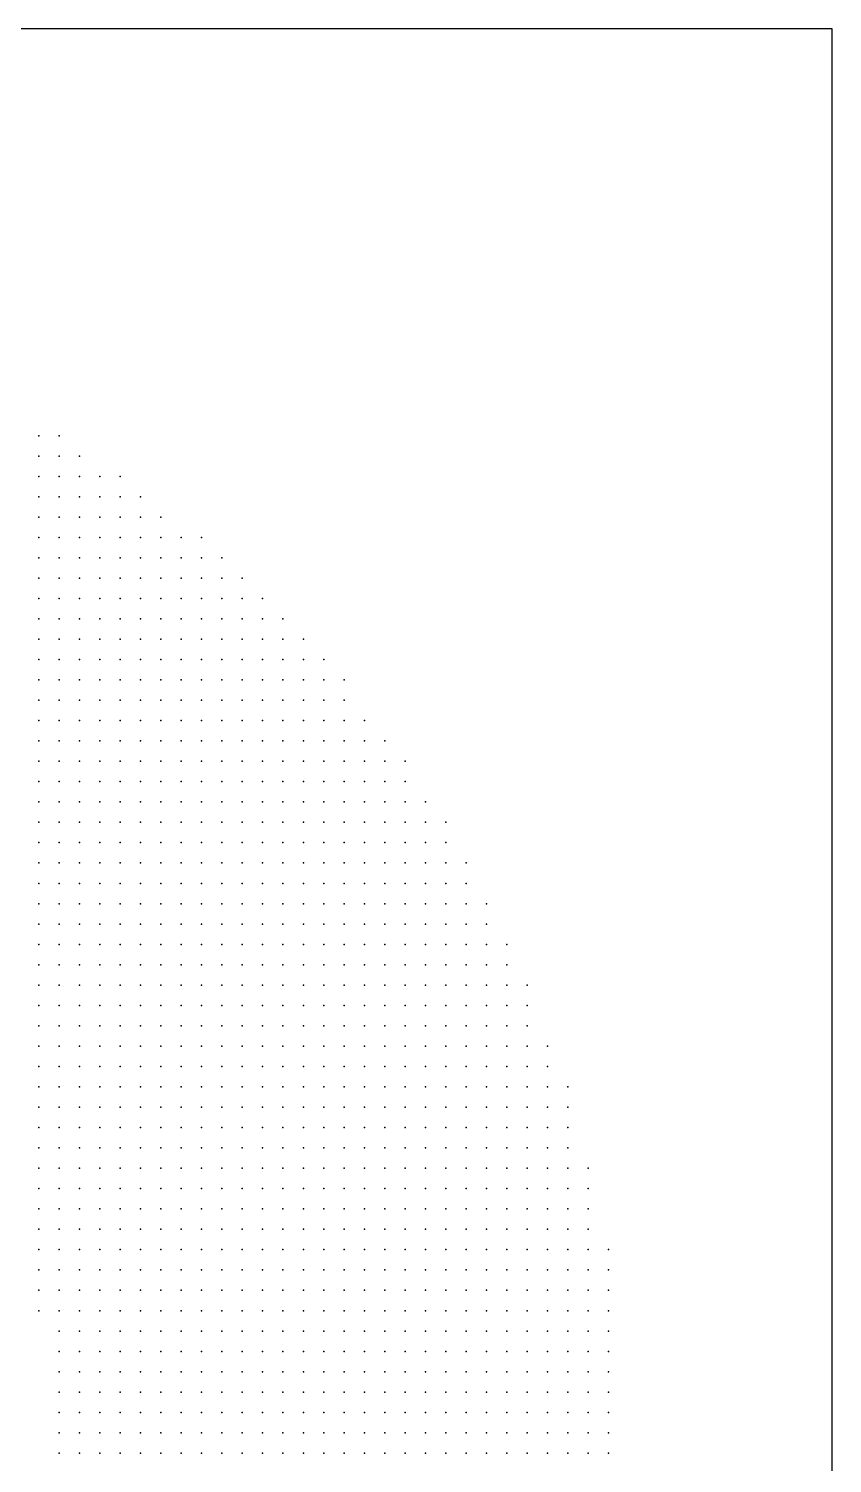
# Model space of a CAD drawing. Header units: millimetres. Extents: x 2848 to 6961, y 1568 to 7914.
# Drawn here: x 3548.8 to 3588.3, y 1649.8 to 1720.3 of the extents above; entities that cross this region are included whole.
import ezdxf

# ---------------------------------------------------------------- set-up
doc = ezdxf.new("R2010")
doc.units = ezdxf.units.MM
doc.header["$PDSIZE"] = -2

msp = doc.modelspace()

# ---------------------------------------------------------------- linework, layer by layer
msp.add_lwpolyline([(3448.282, 1580.289), (3588.282, 1580.289), (3588.282, 1720.289), (3448.282, 1720.289)], close=True)
at = {"color": 240, "true_color": 0xff2234}
msp.add_point((3549.282, 1700.289), dxfattribs=at)
at = {"color": 240, "true_color": 0xff1a2e}
msp.add_point((3550.282, 1700.289), dxfattribs=at)
at = {"color": 240, "true_color": 0xec1421}
msp.add_point((3549.282, 1699.289), dxfattribs=at)
at = {"color": 1, "true_color": 0xfe0b1d}
msp.add_point((3550.282, 1699.289), dxfattribs=at)
at = {"color": 11, "true_color": 0xff5160}
for p in [(3551.282, 1699.289), (3553.282, 1698.289)]:
    msp.add_point(p, dxfattribs=at)
at = {"color": 14, "true_color": 0x9d0303}
msp.add_point((3549.282, 1698.289), dxfattribs=at)
at = {"color": 12, "true_color": 0xb70d10}
msp.add_point((3550.282, 1698.289), dxfattribs=at)
at = {"color": 12, "true_color": 0xdf0714}
msp.add_point((3551.282, 1698.289), dxfattribs=at)
at = {"color": 240, "true_color": 0xff2032}
msp.add_point((3552.282, 1698.289), dxfattribs=at)
at = {"color": 14, "true_color": 0xa00405}
msp.add_point((3549.282, 1697.289), dxfattribs=at)
at = {"color": 14, "true_color": 0x9c0200}
msp.add_point((3550.282, 1697.289), dxfattribs=at)
at = {"color": 14, "true_color": 0x990707}
msp.add_point((3551.282, 1697.289), dxfattribs=at)
at = {"color": 14, "true_color": 0xb20509}
msp.add_point((3552.282, 1697.289), dxfattribs=at)
at = {"color": 12, "true_color": 0xda020f}
msp.add_point((3553.282, 1697.289), dxfattribs=at)
at = {"color": 11, "true_color": 0xff767e}
msp.add_point((3554.282, 1697.289), dxfattribs=at)
at = {"color": 14, "true_color": 0xa40605}
for p in [(3549.282, 1696.289), (3550.282, 1696.289), (3549.282, 1695.289), (3550.282, 1695.289), (3553.282, 1694.289)]:
    msp.add_point(p, dxfattribs=at)
at = {"color": 14, "true_color": 0xa10604}
msp.add_point((3551.282, 1696.289), dxfattribs=at)
at = {"color": 14, "true_color": 0x9e0605}
msp.add_point((3552.282, 1696.289), dxfattribs=at)
at = {"color": 14, "true_color": 0x9c0605}
msp.add_point((3553.282, 1696.289), dxfattribs=at)
at = {"color": 12, "true_color": 0xb30101}
msp.add_point((3554.282, 1696.289), dxfattribs=at)
at = {"color": 13, "true_color": 0xe64650}
msp.add_point((3555.282, 1696.289), dxfattribs=at)
at = {"color": 14, "true_color": 0xa50706}
for p in [(3551.282, 1695.289), (3550.282, 1694.289)]:
    msp.add_point(p, dxfattribs=at)
at = {"color": 14, "true_color": 0xa40404}
msp.add_point((3552.282, 1695.289), dxfattribs=at)
at = {"color": 14, "true_color": 0xa60608}
msp.add_point((3553.282, 1695.289), dxfattribs=at)
at = {"color": 14, "true_color": 0xa00a09}
msp.add_point((3554.282, 1695.289), dxfattribs=at)
at = {"color": 14, "true_color": 0x9d0200}
msp.add_point((3555.282, 1695.289), dxfattribs=at)
at = {"color": 242, "true_color": 0xc02125}
msp.add_point((3556.282, 1695.289), dxfattribs=at)
at = {"color": 14, "true_color": 0xa60402}
for p in [(3557.282, 1695.289), (3557.282, 1694.289), (3558.282, 1694.289), (3557.282, 1693.289), (3558.282, 1693.289), (3559.282, 1693.289)]:
    msp.add_point(p, dxfattribs=at)
at = {"color": 14, "true_color": 0xa50704}
for p in [(3549.282, 1694.289), (3552.282, 1694.289)]:
    msp.add_point(p, dxfattribs=at)
at = {"color": 14, "true_color": 0xa50708}
msp.add_point((3551.282, 1694.289), dxfattribs=at)
at = {"color": 14, "true_color": 0xa60704}
msp.add_point((3554.282, 1694.289), dxfattribs=at)
at = {"color": 14, "true_color": 0xa60b09}
msp.add_point((3555.282, 1694.289), dxfattribs=at)
at = {"color": 14, "true_color": 0x9e0000}
msp.add_point((3556.282, 1694.289), dxfattribs=at)
at = {"color": 14, "true_color": 0xa60807}
for p in [(3549.282, 1693.289), (3550.282, 1693.289), (3551.282, 1693.289), (3552.282, 1693.289), (3553.282, 1693.289)]:
    msp.add_point(p, dxfattribs=at)
at = {"color": 14, "true_color": 0xa60809}
msp.add_point((3554.282, 1693.289), dxfattribs=at)
at = {"color": 14, "true_color": 0xa60805}
msp.add_point((3555.282, 1693.289), dxfattribs=at)
at = {"color": 14, "true_color": 0xa80d0b}
msp.add_point((3556.282, 1693.289), dxfattribs=at)
at = {"color": 14, "true_color": 0xa80a09}
for p in [(3549.282, 1692.289), (3550.282, 1692.289), (3551.282, 1692.289), (3552.282, 1692.289), (3553.282, 1692.289), (3554.282, 1692.289), (3555.282, 1692.289), (3554.282, 1691.289)]:
    msp.add_point(p, dxfattribs=at)
at = {"color": 14, "true_color": 0xa90909}
msp.add_point((3556.282, 1692.289), dxfattribs=at)
at = {"color": 14, "true_color": 0xa90b0a}
for p in [(3557.282, 1692.289), (3559.282, 1691.289)]:
    msp.add_point(p, dxfattribs=at)
at = {"color": 14, "true_color": 0xa80808}
msp.add_point((3558.282, 1692.289), dxfattribs=at)
at = {"color": 14, "true_color": 0xa40200}
msp.add_point((3559.282, 1692.289), dxfattribs=at)
at = {"color": 12, "true_color": 0xb30506}
for p in [(3560.282, 1692.289), (3560.282, 1691.289), (3561.282, 1691.289), (3560.282, 1690.289), (3561.282, 1690.289), (3562.282, 1690.289), (3562.282, 1689.289), (3563.282, 1689.289), (3562.282, 1688.289), (3563.282, 1688.289), (3564.282, 1688.289), (3562.282, 1687.289), (3563.282, 1687.289), (3564.282, 1687.289), (3562.282, 1686.289), (3563.282, 1686.289), (3564.282, 1686.289), (3565.282, 1686.289), (3562.282, 1685.289), (3563.282, 1685.289), (3564.282, 1685.289), (3565.282, 1685.289), (3566.282, 1685.289), (3562.282, 1684.289), (3563.282, 1684.289), (3564.282, 1684.289), (3565.282, 1684.289), (3566.282, 1684.289), (3567.282, 1684.289), (3564.282, 1683.289), (3565.282, 1683.289), (3566.282, 1683.289), (3567.282, 1683.289), (3564.282, 1682.289), (3565.282, 1682.289), (3566.282, 1682.289), (3567.282, 1682.289), (3568.282, 1682.289)]:
    msp.add_point(p, dxfattribs=at)
at = {"color": 14, "true_color": 0xaa0a0a}
for p in [(3549.282, 1691.289), (3550.282, 1691.289), (3551.282, 1691.289), (3552.282, 1691.289), (3553.282, 1691.289), (3555.282, 1691.289)]:
    msp.add_point(p, dxfattribs=at)
at = {"color": 14, "true_color": 0xaa0b08}
msp.add_point((3556.282, 1691.289), dxfattribs=at)
at = {"color": 14, "true_color": 0xac090a}
msp.add_point((3557.282, 1691.289), dxfattribs=at)
at = {"color": 14, "true_color": 0xab0b0b}
for p in [(3558.282, 1691.289), (3549.282, 1690.289), (3550.282, 1690.289), (3551.282, 1690.289), (3552.282, 1690.289), (3553.282, 1690.289), (3555.282, 1690.289), (3559.282, 1690.289)]:
    msp.add_point(p, dxfattribs=at)
at = {"color": 14, "true_color": 0xac0d0a}
for p in [(3554.282, 1690.289), (3556.282, 1689.289)]:
    msp.add_point(p, dxfattribs=at)
at = {"color": 14, "true_color": 0xad0a0d}
msp.add_point((3556.282, 1690.289), dxfattribs=at)
at = {"color": 14, "true_color": 0xaa0c0d}
msp.add_point((3557.282, 1690.289), dxfattribs=at)
at = {"color": 14, "true_color": 0xae0b0e}
msp.add_point((3558.282, 1690.289), dxfattribs=at)
at = {"color": 14, "true_color": 0xac0c0c}
for p in [(3549.282, 1689.289), (3550.282, 1689.289), (3551.282, 1689.289), (3552.282, 1689.289), (3553.282, 1689.289), (3554.282, 1689.289), (3558.282, 1688.289)]:
    msp.add_point(p, dxfattribs=at)
at = {"color": 14, "true_color": 0xaf0c0d}
for p in [(3555.282, 1689.289), (3559.282, 1688.289)]:
    msp.add_point(p, dxfattribs=at)
at = {"color": 14, "true_color": 0xac0c0e}
for p in [(3557.282, 1689.289), (3558.282, 1689.289), (3555.282, 1688.289)]:
    msp.add_point(p, dxfattribs=at)
at = {"color": 14, "true_color": 0xad0e0b}
for p in [(3559.282, 1689.289), (3556.282, 1688.289), (3557.282, 1688.289)]:
    msp.add_point(p, dxfattribs=at)
at = {"color": 14, "true_color": 0xad0f0e}
for p in [(3560.282, 1689.289), (3558.282, 1687.289), (3559.282, 1687.289)]:
    msp.add_point(p, dxfattribs=at)
at = {"color": 14, "true_color": 0xab0809}
msp.add_point((3561.282, 1689.289), dxfattribs=at)
at = {"color": 14, "true_color": 0xad0d0d}
for p in [(3549.282, 1688.289), (3550.282, 1688.289), (3551.282, 1688.289), (3552.282, 1688.289), (3553.282, 1688.289), (3554.282, 1688.289), (3560.282, 1688.289)]:
    msp.add_point(p, dxfattribs=at)
at = {"color": 14, "true_color": 0xaf1112}
msp.add_point((3561.282, 1688.289), dxfattribs=at)
at = {"color": 14, "true_color": 0xae0e0e}
for p in [(3549.282, 1687.289), (3550.282, 1687.289), (3551.282, 1687.289), (3552.282, 1687.289), (3553.282, 1687.289), (3556.282, 1687.289), (3557.282, 1687.289), (3561.282, 1687.289)]:
    msp.add_point(p, dxfattribs=at)
at = {"color": 14, "true_color": 0xb00d0e}
msp.add_point((3554.282, 1687.289), dxfattribs=at)
at = {"color": 14, "true_color": 0xad0f10}
msp.add_point((3555.282, 1687.289), dxfattribs=at)
at = {"color": 14, "true_color": 0xb00e0c}
msp.add_point((3560.282, 1687.289), dxfattribs=at)
at = {"color": 14, "true_color": 0xb10e0f}
for p in [(3549.282, 1686.289), (3550.282, 1686.289), (3551.282, 1686.289), (3552.282, 1686.289), (3553.282, 1686.289), (3556.282, 1686.289), (3558.282, 1686.289), (3559.282, 1686.289), (3561.282, 1686.289)]:
    msp.add_point(p, dxfattribs=at)
at = {"color": 14, "true_color": 0xaf0f11}
msp.add_point((3554.282, 1686.289), dxfattribs=at)
at = {"color": 14, "true_color": 0xb20e0d}
msp.add_point((3555.282, 1686.289), dxfattribs=at)
at = {"color": 14, "true_color": 0xb20e0f}
for p in [(3557.282, 1686.289), (3560.282, 1686.289)]:
    msp.add_point(p, dxfattribs=at)
at = {"color": 14, "true_color": 0xb20f10}
for p in [(3549.282, 1685.289), (3550.282, 1685.289), (3551.282, 1685.289), (3552.282, 1685.289), (3553.282, 1685.289), (3554.282, 1685.289), (3555.282, 1685.289), (3556.282, 1685.289), (3557.282, 1685.289), (3558.282, 1685.289), (3559.282, 1685.289), (3560.282, 1685.289), (3561.282, 1685.289)]:
    msp.add_point(p, dxfattribs=at)
at = {"color": 12, "true_color": 0xb41112}
for p in [(3549.282, 1684.289), (3550.282, 1684.289), (3551.282, 1684.289), (3552.282, 1684.289), (3553.282, 1684.289), (3554.282, 1684.289), (3555.282, 1684.289), (3556.282, 1684.289), (3557.282, 1684.289), (3558.282, 1684.289), (3559.282, 1684.289), (3560.282, 1684.289), (3561.282, 1684.289), (3549.282, 1683.289), (3550.282, 1683.289), (3551.282, 1683.289), (3552.282, 1683.289), (3553.282, 1683.289), (3554.282, 1683.289), (3555.282, 1683.289), (3556.282, 1683.289), (3557.282, 1683.289), (3558.282, 1683.289), (3559.282, 1683.289), (3560.282, 1683.289), (3561.282, 1683.289), (3562.282, 1683.289), (3563.282, 1683.289)]:
    msp.add_point(p, dxfattribs=at)
at = {"color": 12, "true_color": 0xb61314}
for p in [(3549.282, 1682.289), (3550.282, 1682.289), (3551.282, 1682.289), (3552.282, 1682.289), (3553.282, 1682.289), (3554.282, 1682.289), (3555.282, 1682.289), (3556.282, 1682.289), (3557.282, 1682.289), (3558.282, 1682.289), (3559.282, 1682.289), (3560.282, 1682.289), (3561.282, 1682.289), (3564.282, 1681.289)]:
    msp.add_point(p, dxfattribs=at)
at = {"color": 12, "true_color": 0xb51213}
msp.add_point((3562.282, 1682.289), dxfattribs=at)
at = {"color": 12, "true_color": 0xb71415}
for p in [(3563.282, 1682.289), (3549.282, 1681.289), (3550.282, 1681.289), (3551.282, 1681.289), (3552.282, 1681.289), (3553.282, 1681.289), (3554.282, 1681.289), (3555.282, 1681.289), (3556.282, 1681.289), (3557.282, 1681.289), (3558.282, 1681.289), (3559.282, 1681.289), (3560.282, 1681.289), (3561.282, 1681.289), (3562.282, 1681.289), (3563.282, 1681.289), (3565.282, 1681.289)]:
    msp.add_point(p, dxfattribs=at)
at = {"color": 12, "true_color": 0xb81516}
msp.add_point((3566.282, 1681.289), dxfattribs=at)
at = {"color": 12, "true_color": 0xb81214}
msp.add_point((3567.282, 1681.289), dxfattribs=at)
at = {"color": 12, "true_color": 0xba1718}
for p in [(3568.282, 1681.289), (3563.282, 1679.289)]:
    msp.add_point(p, dxfattribs=at)
at = {"color": 12, "true_color": 0xba0d0f}
for p in [(3569.282, 1681.289), (3569.282, 1680.289), (3569.282, 1679.289), (3570.282, 1679.289), (3569.282, 1678.289), (3570.282, 1678.289)]:
    msp.add_point(p, dxfattribs=at)
at = {"color": 12, "true_color": 0xb91516}
for p in [(3549.282, 1680.289), (3550.282, 1680.289), (3551.282, 1680.289), (3552.282, 1680.289), (3553.282, 1680.289), (3554.282, 1680.289), (3555.282, 1680.289), (3556.282, 1680.289), (3557.282, 1680.289), (3558.282, 1680.289), (3559.282, 1680.289), (3560.282, 1680.289), (3561.282, 1680.289)]:
    msp.add_point(p, dxfattribs=at)
at = {"color": 12, "true_color": 0xb81415}
for p in [(3562.282, 1680.289), (3563.282, 1680.289)]:
    msp.add_point(p, dxfattribs=at)
at = {"color": 12, "true_color": 0xbb1515}
msp.add_point((3564.282, 1680.289), dxfattribs=at)
at = {"color": 12, "true_color": 0xbb1517}
msp.add_point((3565.282, 1680.289), dxfattribs=at)
at = {"color": 12, "true_color": 0xba1418}
msp.add_point((3566.282, 1680.289), dxfattribs=at)
at = {"color": 22, "true_color": 0xb81a19}
msp.add_point((3567.282, 1680.289), dxfattribs=at)
at = {"color": 12, "true_color": 0xb40808}
msp.add_point((3568.282, 1680.289), dxfattribs=at)
at = {"color": 12, "true_color": 0xba1816}
for p in [(3549.282, 1679.289), (3550.282, 1679.289), (3551.282, 1679.289), (3552.282, 1679.289), (3553.282, 1679.289), (3554.282, 1679.289), (3555.282, 1679.289), (3556.282, 1679.289), (3557.282, 1679.289), (3558.282, 1679.289), (3559.282, 1679.289), (3560.282, 1679.289), (3561.282, 1679.289), (3565.282, 1679.289)]:
    msp.add_point(p, dxfattribs=at)
at = {"color": 12, "true_color": 0xbc1817}
for p in [(3562.282, 1679.289), (3549.282, 1678.289), (3550.282, 1678.289), (3551.282, 1678.289), (3552.282, 1678.289), (3553.282, 1678.289), (3554.282, 1678.289), (3555.282, 1678.289), (3556.282, 1678.289), (3557.282, 1678.289), (3558.282, 1678.289), (3559.282, 1678.289), (3560.282, 1678.289), (3561.282, 1678.289), (3565.282, 1678.289)]:
    msp.add_point(p, dxfattribs=at)
at = {"color": 12, "true_color": 0xb81818}
msp.add_point((3564.282, 1679.289), dxfattribs=at)
at = {"color": 12, "true_color": 0xb91617}
msp.add_point((3566.282, 1679.289), dxfattribs=at)
at = {"color": 12, "true_color": 0xbb1917}
msp.add_point((3567.282, 1679.289), dxfattribs=at)
at = {"color": 242, "true_color": 0xbc191a}
msp.add_point((3568.282, 1679.289), dxfattribs=at)
at = {"color": 12, "true_color": 0xbd1717}
for p in [(3562.282, 1678.289), (3566.282, 1678.289)]:
    msp.add_point(p, dxfattribs=at)
at = {"color": 12, "true_color": 0xbc1816}
for p in [(3563.282, 1678.289), (3564.282, 1678.289), (3567.282, 1678.289)]:
    msp.add_point(p, dxfattribs=at)
at = {"color": 22, "true_color": 0xbc1a18}
msp.add_point((3568.282, 1678.289), dxfattribs=at)
at = {"color": 12, "true_color": 0xbd1918}
for p in [(3549.282, 1677.289), (3550.282, 1677.289), (3551.282, 1677.289), (3553.282, 1677.289), (3554.282, 1677.289), (3555.282, 1677.289), (3556.282, 1677.289), (3557.282, 1677.289), (3558.282, 1677.289), (3559.282, 1677.289), (3560.282, 1677.289), (3561.282, 1677.289), (3562.282, 1677.289), (3563.282, 1677.289), (3564.282, 1677.289), (3565.282, 1677.289), (3566.282, 1677.289), (3567.282, 1677.289), (3550.282, 1675.289), (3552.282, 1675.289)]:
    msp.add_point(p, dxfattribs=at)
at = {"color": 242, "true_color": 0xbd191a}
msp.add_point((3552.282, 1677.289), dxfattribs=at)
at = {"color": 22, "true_color": 0xbe1a19}
for p in [(3568.282, 1677.289), (3554.282, 1676.289), (3555.282, 1676.289), (3556.282, 1676.289), (3557.282, 1676.289), (3558.282, 1676.289), (3559.282, 1676.289), (3560.282, 1676.289), (3561.282, 1676.289), (3562.282, 1676.289), (3563.282, 1676.289), (3564.282, 1676.289), (3565.282, 1676.289), (3566.282, 1676.289), (3567.282, 1676.289), (3549.282, 1675.289), (3551.282, 1675.289), (3553.282, 1675.289), (3554.282, 1675.289), (3555.282, 1675.289), (3556.282, 1675.289), (3557.282, 1675.289), (3558.282, 1675.289), (3559.282, 1675.289), (3560.282, 1675.289), (3561.282, 1675.289), (3562.282, 1675.289), (3563.282, 1675.289), (3564.282, 1675.289), (3565.282, 1675.289), (3566.282, 1675.289), (3567.282, 1675.289), (3568.282, 1675.289), (3569.282, 1675.289)]:
    msp.add_point(p, dxfattribs=at)
at = {"color": 22, "true_color": 0xbf1b1a}
for p in [(3569.282, 1677.289), (3550.282, 1676.289)]:
    msp.add_point(p, dxfattribs=at)
at = {"color": 12, "true_color": 0xb90909}
msp.add_point((3570.282, 1677.289), dxfattribs=at)
at = {"color": 12, "true_color": 0xc01010}
for p in [(3571.282, 1677.289), (3571.282, 1676.289), (3571.282, 1675.289), (3572.282, 1675.289), (3571.282, 1674.289), (3572.282, 1674.289), (3571.282, 1673.289), (3572.282, 1673.289), (3573.282, 1673.289), (3572.282, 1672.289)]:
    msp.add_point(p, dxfattribs=at)
at = {"color": 22, "true_color": 0xbd1b19}
for p in [(3549.282, 1676.289), (3568.282, 1676.289)]:
    msp.add_point(p, dxfattribs=at)
at = {"color": 12, "true_color": 0xbf1919}
msp.add_point((3551.282, 1676.289), dxfattribs=at)
at = {"color": 242, "true_color": 0xbe1a1b}
msp.add_point((3552.282, 1676.289), dxfattribs=at)
at = {"color": 22, "true_color": 0xbf1b19}
msp.add_point((3553.282, 1676.289), dxfattribs=at)
at = {"color": 22, "true_color": 0xbe1c1a}
msp.add_point((3569.282, 1676.289), dxfattribs=at)
at = {"color": 12, "true_color": 0xba1211}
msp.add_point((3570.282, 1676.289), dxfattribs=at)
at = {"color": 22, "true_color": 0xbf1d1b}
msp.add_point((3570.282, 1675.289), dxfattribs=at)
at = {"color": 22, "true_color": 0xc31b1b}
for p in [(3549.282, 1674.289), (3549.282, 1673.289)]:
    msp.add_point(p, dxfattribs=at)
at = {"color": 242, "true_color": 0xc11b1d}
msp.add_point((3550.282, 1674.289), dxfattribs=at)
at = {"color": 22, "true_color": 0xc01c1b}
for p in [(3551.282, 1674.289), (3570.282, 1674.289)]:
    msp.add_point(p, dxfattribs=at)
at = {"color": 22, "true_color": 0xc11b1b}
for p in [(3552.282, 1674.289), (3553.282, 1674.289), (3554.282, 1674.289), (3555.282, 1674.289), (3556.282, 1674.289), (3557.282, 1674.289), (3558.282, 1674.289), (3559.282, 1674.289), (3560.282, 1674.289), (3561.282, 1674.289), (3562.282, 1674.289), (3563.282, 1674.289), (3564.282, 1674.289), (3565.282, 1674.289), (3566.282, 1674.289), (3567.282, 1674.289), (3568.282, 1674.289), (3569.282, 1674.289), (3551.282, 1673.289), (3569.282, 1673.289)]:
    msp.add_point(p, dxfattribs=at)
at = {"color": 22, "true_color": 0xc21c1c}
for p in [(3550.282, 1673.289), (3552.282, 1673.289), (3553.282, 1673.289), (3554.282, 1673.289), (3555.282, 1673.289), (3556.282, 1673.289), (3557.282, 1673.289), (3558.282, 1673.289), (3559.282, 1673.289), (3560.282, 1673.289), (3561.282, 1673.289), (3562.282, 1673.289), (3563.282, 1673.289), (3564.282, 1673.289), (3565.282, 1673.289), (3566.282, 1673.289), (3567.282, 1673.289), (3568.282, 1673.289), (3570.282, 1673.289)]:
    msp.add_point(p, dxfattribs=at)
at = {"color": 22, "true_color": 0xc51d1d}
for p in [(3549.282, 1672.289), (3551.282, 1672.289)]:
    msp.add_point(p, dxfattribs=at)
at = {"color": 22, "true_color": 0xc21e1c}
msp.add_point((3550.282, 1672.289), dxfattribs=at)
at = {"color": 22, "true_color": 0xc31d1d}
for p in [(3552.282, 1672.289), (3553.282, 1672.289), (3554.282, 1672.289), (3555.282, 1672.289), (3556.282, 1672.289), (3557.282, 1672.289), (3558.282, 1672.289), (3559.282, 1672.289), (3560.282, 1672.289), (3561.282, 1672.289), (3562.282, 1672.289), (3563.282, 1672.289), (3564.282, 1672.289), (3565.282, 1672.289), (3566.282, 1672.289), (3567.282, 1672.289), (3568.282, 1672.289), (3569.282, 1672.289)]:
    msp.add_point(p, dxfattribs=at)
at = {"color": 22, "true_color": 0xc21e1d}
msp.add_point((3570.282, 1672.289), dxfattribs=at)
at = {"color": 22, "true_color": 0xc42220}
msp.add_point((3571.282, 1672.289), dxfattribs=at)
at = {"color": 22, "true_color": 0xd52323}
for p in [(3573.282, 1672.289), (3573.282, 1671.289), (3573.282, 1670.289), (3574.282, 1670.289), (3573.282, 1669.289), (3574.282, 1669.289), (3573.282, 1668.289), (3574.282, 1668.289), (3575.282, 1668.289), (3572.282, 1667.289), (3573.282, 1667.289), (3574.282, 1667.289), (3575.282, 1667.289), (3572.282, 1666.289), (3573.282, 1666.289), (3574.282, 1666.289), (3575.282, 1666.289), (3572.282, 1665.289), (3573.282, 1665.289), (3574.282, 1665.289), (3575.282, 1665.289), (3572.282, 1664.289), (3573.282, 1664.289), (3574.282, 1664.289), (3575.282, 1664.289), (3576.282, 1664.289), (3572.282, 1663.289), (3573.282, 1663.289), (3574.282, 1663.289), (3575.282, 1663.289), (3576.282, 1663.289), (3572.282, 1662.289), (3573.282, 1662.289), (3574.282, 1662.289), (3575.282, 1662.289), (3576.282, 1662.289), (3572.282, 1661.289), (3573.282, 1661.289), (3574.282, 1661.289), (3575.282, 1661.289), (3576.282, 1661.289), (3572.282, 1660.289), (3573.282, 1660.289), (3574.282, 1660.289), (3575.282, 1660.289), (3576.282, 1660.289), (3577.282, 1660.289), (3574.282, 1659.289), (3575.282, 1659.289), (3576.282, 1659.289), (3577.282, 1659.289), (3574.282, 1658.289), (3575.282, 1658.289), (3576.282, 1658.289), (3577.282, 1658.289), (3574.282, 1657.289), (3575.282, 1657.289), (3576.282, 1657.289), (3577.282, 1657.289)]:
    msp.add_point(p, dxfattribs=at)
at = {"color": 22, "true_color": 0xc51f1f}
for p in [(3549.282, 1671.289), (3552.282, 1671.289), (3553.282, 1671.289), (3554.282, 1671.289), (3555.282, 1671.289), (3556.282, 1671.289), (3557.282, 1671.289), (3558.282, 1671.289), (3559.282, 1671.289), (3560.282, 1671.289), (3561.282, 1671.289), (3562.282, 1671.289), (3563.282, 1671.289), (3564.282, 1671.289), (3565.282, 1671.289), (3566.282, 1671.289), (3567.282, 1671.289), (3568.282, 1671.289), (3569.282, 1671.289), (3571.282, 1671.289)]:
    msp.add_point(p, dxfattribs=at)
at = {"color": 22, "true_color": 0xc31f1e}
msp.add_point((3550.282, 1671.289), dxfattribs=at)
at = {"color": 22, "true_color": 0xc71f1f}
msp.add_point((3551.282, 1671.289), dxfattribs=at)
at = {"color": 22, "true_color": 0xc5201e}
msp.add_point((3570.282, 1671.289), dxfattribs=at)
at = {"color": 22, "true_color": 0xc41a1a}
msp.add_point((3572.282, 1671.289), dxfattribs=at)
at = {"color": 22, "true_color": 0xc62020}
for p in [(3549.282, 1670.289), (3554.282, 1670.289), (3555.282, 1670.289), (3556.282, 1670.289), (3557.282, 1670.289), (3558.282, 1670.289), (3559.282, 1670.289), (3560.282, 1670.289), (3561.282, 1670.289), (3562.282, 1670.289), (3563.282, 1670.289), (3564.282, 1670.289), (3565.282, 1670.289), (3566.282, 1670.289), (3567.282, 1670.289), (3568.282, 1670.289), (3569.282, 1670.289)]:
    msp.add_point(p, dxfattribs=at)
at = {"color": 242, "true_color": 0xc62022}
for p in [(3550.282, 1670.289), (3553.282, 1670.289), (3570.282, 1670.289)]:
    msp.add_point(p, dxfattribs=at)
at = {"color": 22, "true_color": 0xc6211f}
msp.add_point((3551.282, 1670.289), dxfattribs=at)
at = {"color": 22, "true_color": 0xc72121}
for p in [(3552.282, 1670.289), (3550.282, 1669.289), (3552.282, 1669.289), (3553.282, 1669.289), (3554.282, 1669.289), (3555.282, 1669.289), (3556.282, 1669.289), (3557.282, 1669.289), (3558.282, 1669.289), (3559.282, 1669.289), (3560.282, 1669.289), (3561.282, 1669.289), (3562.282, 1669.289), (3563.282, 1669.289), (3564.282, 1669.289), (3565.282, 1669.289), (3566.282, 1669.289), (3567.282, 1669.289), (3568.282, 1669.289), (3569.282, 1669.289)]:
    msp.add_point(p, dxfattribs=at)
at = {"color": 22, "true_color": 0xc62221}
for p in [(3571.282, 1670.289), (3571.282, 1669.289)]:
    msp.add_point(p, dxfattribs=at)
at = {"color": 22, "true_color": 0xc52623}
msp.add_point((3572.282, 1670.289), dxfattribs=at)
at = {"color": 22, "true_color": 0xc82222}
for p in [(3549.282, 1669.289), (3551.282, 1668.289), (3552.282, 1668.289)]:
    msp.add_point(p, dxfattribs=at)
at = {"color": 242, "true_color": 0xc72123}
for p in [(3551.282, 1669.289), (3570.282, 1669.289)]:
    msp.add_point(p, dxfattribs=at)
at = {"color": 242, "true_color": 0xc72324}
msp.add_point((3572.282, 1669.289), dxfattribs=at)
at = {"color": 22, "true_color": 0xc92524}
msp.add_point((3549.282, 1668.289), dxfattribs=at)
at = {"color": 242, "true_color": 0xcb2122}
msp.add_point((3550.282, 1668.289), dxfattribs=at)
at = {"color": 22, "true_color": 0xca2222}
for p in [(3553.282, 1668.289), (3554.282, 1668.289), (3555.282, 1668.289), (3556.282, 1668.289), (3557.282, 1668.289), (3558.282, 1668.289), (3559.282, 1668.289), (3560.282, 1668.289), (3561.282, 1668.289), (3562.282, 1668.289), (3563.282, 1668.289), (3564.282, 1668.289), (3565.282, 1668.289), (3566.282, 1668.289), (3567.282, 1668.289), (3568.282, 1668.289), (3569.282, 1668.289), (3570.282, 1668.289)]:
    msp.add_point(p, dxfattribs=at)
at = {"color": 22, "true_color": 0xc92121}
msp.add_point((3571.282, 1668.289), dxfattribs=at)
at = {"color": 22, "true_color": 0xc92422}
msp.add_point((3572.282, 1668.289), dxfattribs=at)
at = {"color": 22, "true_color": 0xca2625}
msp.add_point((3549.282, 1667.289), dxfattribs=at)
at = {"color": 22, "true_color": 0xc92323}
for p in [(3550.282, 1667.289), (3570.282, 1666.289)]:
    msp.add_point(p, dxfattribs=at)
at = {"color": 242, "true_color": 0xcc2223}
msp.add_point((3551.282, 1667.289), dxfattribs=at)
at = {"color": 242, "true_color": 0xcb2225}
for p in [(3552.282, 1667.289), (3553.282, 1667.289)]:
    msp.add_point(p, dxfattribs=at)
at = {"color": 22, "true_color": 0xcb2323}
for p in [(3554.282, 1667.289), (3555.282, 1667.289), (3556.282, 1667.289), (3557.282, 1667.289), (3558.282, 1667.289), (3559.282, 1667.289), (3560.282, 1667.289), (3561.282, 1667.289), (3562.282, 1667.289), (3563.282, 1667.289), (3564.282, 1667.289), (3565.282, 1667.289), (3566.282, 1667.289), (3567.282, 1667.289), (3568.282, 1667.289), (3569.282, 1667.289)]:
    msp.add_point(p, dxfattribs=at)
at = {"color": 22, "true_color": 0xcc2222}
msp.add_point((3570.282, 1667.289), dxfattribs=at)
at = {"color": 22, "true_color": 0xcc2424}
for p in [(3571.282, 1667.289), (3551.282, 1666.289), (3554.282, 1666.289), (3555.282, 1666.289), (3556.282, 1666.289), (3557.282, 1666.289), (3558.282, 1666.289), (3559.282, 1666.289), (3560.282, 1666.289), (3561.282, 1666.289), (3562.282, 1666.289), (3563.282, 1666.289), (3564.282, 1666.289), (3565.282, 1666.289), (3566.282, 1666.289), (3567.282, 1666.289), (3568.282, 1666.289), (3569.282, 1666.289), (3571.282, 1666.289)]:
    msp.add_point(p, dxfattribs=at)
at = {"color": 22, "true_color": 0xca2020}
for p in [(3549.282, 1666.289), (3549.282, 1661.289), (3549.282, 1660.289), (3549.282, 1659.289), (3549.282, 1658.289), (3549.282, 1657.289)]:
    msp.add_point(p, dxfattribs=at)
at = {"color": 22, "true_color": 0xcb2726}
msp.add_point((3550.282, 1666.289), dxfattribs=at)
at = {"color": 242, "true_color": 0xcd2324}
msp.add_point((3552.282, 1666.289), dxfattribs=at)
at = {"color": 22, "true_color": 0xca2424}
msp.add_point((3553.282, 1666.289), dxfattribs=at)
at = {"color": 22, "true_color": 0xc91b1a}
msp.add_point((3549.282, 1665.289), dxfattribs=at)
at = {"color": 242, "true_color": 0xcd2729}
msp.add_point((3550.282, 1665.289), dxfattribs=at)
at = {"color": 22, "true_color": 0xcd2525}
for p in [(3551.282, 1665.289), (3554.282, 1665.289), (3555.282, 1665.289), (3556.282, 1665.289), (3557.282, 1665.289), (3558.282, 1665.289), (3559.282, 1665.289), (3560.282, 1665.289), (3561.282, 1665.289), (3562.282, 1665.289), (3563.282, 1665.289), (3564.282, 1665.289), (3565.282, 1665.289), (3566.282, 1665.289), (3567.282, 1665.289), (3568.282, 1665.289), (3569.282, 1665.289), (3570.282, 1665.289)]:
    msp.add_point(p, dxfattribs=at)
at = {"color": 242, "true_color": 0xce2425}
for p in [(3552.282, 1665.289), (3571.282, 1665.289)]:
    msp.add_point(p, dxfattribs=at)
at = {"color": 22, "true_color": 0xcd2524}
msp.add_point((3553.282, 1665.289), dxfattribs=at)
at = {"color": 12, "true_color": 0xca1818}
msp.add_point((3549.282, 1664.289), dxfattribs=at)
at = {"color": 242, "true_color": 0xce2a2b}
msp.add_point((3550.282, 1664.289), dxfattribs=at)
at = {"color": 22, "true_color": 0xce2626}
for p in [(3551.282, 1664.289), (3552.282, 1664.289), (3553.282, 1664.289), (3554.282, 1664.289), (3555.282, 1664.289), (3556.282, 1664.289), (3557.282, 1664.289), (3558.282, 1664.289), (3559.282, 1664.289), (3560.282, 1664.289), (3561.282, 1664.289), (3562.282, 1664.289), (3563.282, 1664.289), (3564.282, 1664.289), (3565.282, 1664.289), (3566.282, 1664.289), (3567.282, 1664.289), (3568.282, 1664.289), (3569.282, 1664.289), (3570.282, 1664.289)]:
    msp.add_point(p, dxfattribs=at)
at = {"color": 22, "true_color": 0xce2625}
msp.add_point((3571.282, 1664.289), dxfattribs=at)
at = {"color": 242, "true_color": 0xce2022}
msp.add_point((3549.282, 1663.289), dxfattribs=at)
at = {"color": 22, "true_color": 0xcf2b2a}
msp.add_point((3550.282, 1663.289), dxfattribs=at)
at = {"color": 22, "true_color": 0xd02827}
for p in [(3551.282, 1663.289), (3554.282, 1663.289), (3555.282, 1663.289), (3556.282, 1663.289), (3557.282, 1663.289), (3558.282, 1663.289), (3559.282, 1663.289), (3560.282, 1663.289), (3561.282, 1663.289), (3562.282, 1663.289), (3563.282, 1663.289), (3564.282, 1663.289), (3565.282, 1663.289), (3566.282, 1663.289), (3567.282, 1663.289), (3568.282, 1663.289), (3569.282, 1663.289), (3571.282, 1663.289)]:
    msp.add_point(p, dxfattribs=at)
at = {"color": 22, "true_color": 0xce2927}
for p in [(3552.282, 1663.289), (3553.282, 1663.289)]:
    msp.add_point(p, dxfattribs=at)
at = {"color": 22, "true_color": 0xce2828}
msp.add_point((3570.282, 1663.289), dxfattribs=at)
at = {"color": 22, "true_color": 0xd43635}
msp.add_point((3549.282, 1662.289), dxfattribs=at)
at = {"color": 22, "true_color": 0xd22626}
msp.add_point((3550.282, 1662.289), dxfattribs=at)
at = {"color": 22, "true_color": 0xd52929}
msp.add_point((3551.282, 1662.289), dxfattribs=at)
at = {"color": 22, "true_color": 0xd12929}
for p in [(3552.282, 1662.289), (3553.282, 1662.289), (3554.282, 1662.289), (3555.282, 1662.289), (3556.282, 1662.289), (3557.282, 1662.289), (3558.282, 1662.289), (3559.282, 1662.289), (3560.282, 1662.289), (3561.282, 1662.289), (3562.282, 1662.289), (3563.282, 1662.289), (3564.282, 1662.289), (3565.282, 1662.289), (3566.282, 1662.289), (3567.282, 1662.289), (3568.282, 1662.289), (3569.282, 1662.289), (3570.282, 1662.289)]:
    msp.add_point(p, dxfattribs=at)
at = {"color": 242, "true_color": 0xd2282b}
msp.add_point((3571.282, 1662.289), dxfattribs=at)
at = {"color": 22, "true_color": 0xd0211e}
msp.add_point((3550.282, 1661.289), dxfattribs=at)
at = {"color": 22, "true_color": 0xd22d2b}
msp.add_point((3551.282, 1661.289), dxfattribs=at)
at = {"color": 242, "true_color": 0xd3292c}
msp.add_point((3552.282, 1661.289), dxfattribs=at)
at = {"color": 242, "true_color": 0xd5282a}
for p in [(3553.282, 1661.289), (3571.282, 1661.289)]:
    msp.add_point(p, dxfattribs=at)
at = {"color": 242, "true_color": 0xd3292a}
for p in [(3554.282, 1661.289), (3555.282, 1661.289), (3556.282, 1661.289), (3557.282, 1661.289), (3558.282, 1661.289), (3559.282, 1661.289), (3560.282, 1661.289), (3561.282, 1661.289), (3562.282, 1661.289), (3563.282, 1661.289), (3564.282, 1661.289), (3565.282, 1661.289), (3566.282, 1661.289), (3567.282, 1661.289), (3568.282, 1661.289), (3569.282, 1661.289), (3570.282, 1661.289)]:
    msp.add_point(p, dxfattribs=at)
at = {"color": 22, "true_color": 0xcf1b1a}
msp.add_point((3550.282, 1660.289), dxfattribs=at)
at = {"color": 22, "true_color": 0xd62e2d}
for p in [(3551.282, 1660.289), (3552.282, 1658.289)]:
    msp.add_point(p, dxfattribs=at)
at = {"color": 242, "true_color": 0xd42a2b}
msp.add_point((3552.282, 1660.289), dxfattribs=at)
at = {"color": 22, "true_color": 0xd42a2a}
for p in [(3553.282, 1660.289), (3554.282, 1660.289), (3555.282, 1660.289), (3556.282, 1660.289), (3557.282, 1660.289), (3558.282, 1660.289), (3559.282, 1660.289), (3560.282, 1660.289), (3561.282, 1660.289), (3562.282, 1660.289), (3563.282, 1660.289), (3564.282, 1660.289), (3565.282, 1660.289), (3566.282, 1660.289), (3567.282, 1660.289), (3568.282, 1660.289), (3569.282, 1660.289), (3571.282, 1660.289)]:
    msp.add_point(p, dxfattribs=at)
at = {"color": 22, "true_color": 0xd42c2b}
for p in [(3570.282, 1660.289), (3553.282, 1659.289)]:
    msp.add_point(p, dxfattribs=at)
at = {"color": 22, "true_color": 0xd21c1b}
msp.add_point((3550.282, 1659.289), dxfattribs=at)
at = {"color": 22, "true_color": 0xd72f2f}
for p in [(3551.282, 1659.289), (3551.282, 1658.289)]:
    msp.add_point(p, dxfattribs=at)
at = {"color": 22, "true_color": 0xd52b2b}
for p in [(3552.282, 1659.289), (3554.282, 1659.289), (3555.282, 1659.289), (3556.282, 1659.289), (3557.282, 1659.289), (3558.282, 1659.289), (3559.282, 1659.289), (3560.282, 1659.289), (3561.282, 1659.289), (3562.282, 1659.289), (3563.282, 1659.289), (3564.282, 1659.289), (3565.282, 1659.289), (3566.282, 1659.289), (3567.282, 1659.289), (3568.282, 1659.289), (3569.282, 1659.289), (3570.282, 1659.289), (3571.282, 1659.289), (3572.282, 1659.289), (3573.282, 1659.289)]:
    msp.add_point(p, dxfattribs=at)
at = {"color": 22, "true_color": 0xd52120}
msp.add_point((3550.282, 1658.289), dxfattribs=at)
at = {"color": 22, "true_color": 0xd72d2d}
msp.add_point((3553.282, 1658.289), dxfattribs=at)
at = {"color": 22, "true_color": 0xd62c2c}
for p in [(3554.282, 1658.289), (3555.282, 1658.289), (3556.282, 1658.289), (3557.282, 1658.289), (3558.282, 1658.289), (3559.282, 1658.289), (3560.282, 1658.289), (3561.282, 1658.289), (3562.282, 1658.289), (3563.282, 1658.289), (3564.282, 1658.289), (3565.282, 1658.289), (3566.282, 1658.289), (3567.282, 1658.289), (3568.282, 1658.289), (3569.282, 1658.289), (3571.282, 1658.289)]:
    msp.add_point(p, dxfattribs=at)
at = {"color": 242, "true_color": 0xd82b2d}
for p in [(3570.282, 1658.289), (3572.282, 1658.289)]:
    msp.add_point(p, dxfattribs=at)
at = {"color": 22, "true_color": 0xd52d2c}
msp.add_point((3573.282, 1658.289), dxfattribs=at)
at = {"color": 22, "true_color": 0xd72b2b}
msp.add_point((3550.282, 1657.289), dxfattribs=at)
at = {"color": 22, "true_color": 0xda2e2e}
msp.add_point((3551.282, 1657.289), dxfattribs=at)
at = {"color": 22, "true_color": 0xd82e2e}
for p in [(3552.282, 1657.289), (3553.282, 1657.289), (3554.282, 1657.289), (3555.282, 1657.289), (3556.282, 1657.289), (3557.282, 1657.289), (3558.282, 1657.289), (3559.282, 1657.289), (3560.282, 1657.289), (3561.282, 1657.289), (3562.282, 1657.289), (3563.282, 1657.289), (3564.282, 1657.289), (3565.282, 1657.289), (3566.282, 1657.289), (3567.282, 1657.289), (3568.282, 1657.289), (3569.282, 1657.289), (3573.282, 1657.289)]:
    msp.add_point(p, dxfattribs=at)
at = {"color": 242, "true_color": 0xd92f30}
msp.add_point((3570.282, 1657.289), dxfattribs=at)
at = {"color": 22, "true_color": 0xd72f2e}
msp.add_point((3571.282, 1657.289), dxfattribs=at)
at = {"color": 242, "true_color": 0xd82e2f}
for p in [(3572.282, 1657.289), (3552.282, 1656.289)]:
    msp.add_point(p, dxfattribs=at)
at = {"color": 22, "true_color": 0xdb3535}
msp.add_point((3550.282, 1656.289), dxfattribs=at)
at = {"color": 22, "true_color": 0xd92d2b}
msp.add_point((3551.282, 1656.289), dxfattribs=at)
at = {"color": 22, "true_color": 0xda3030}
for p in [(3553.282, 1656.289), (3554.282, 1655.289), (3555.282, 1655.289), (3556.282, 1655.289), (3557.282, 1655.289), (3558.282, 1655.289), (3559.282, 1655.289), (3560.282, 1655.289), (3561.282, 1655.289), (3562.282, 1655.289), (3563.282, 1655.289), (3564.282, 1655.289), (3565.282, 1655.289), (3566.282, 1655.289), (3567.282, 1655.289), (3568.282, 1655.289), (3569.282, 1655.289), (3572.282, 1655.289), (3571.282, 1654.289), (3573.282, 1654.289)]:
    msp.add_point(p, dxfattribs=at)
at = {"color": 22, "true_color": 0xd92f2f}
for p in [(3554.282, 1656.289), (3555.282, 1656.289), (3556.282, 1656.289), (3557.282, 1656.289), (3558.282, 1656.289), (3559.282, 1656.289), (3560.282, 1656.289), (3561.282, 1656.289), (3562.282, 1656.289), (3563.282, 1656.289), (3564.282, 1656.289), (3565.282, 1656.289), (3566.282, 1656.289), (3567.282, 1656.289), (3568.282, 1656.289), (3569.282, 1656.289), (3572.282, 1656.289)]:
    msp.add_point(p, dxfattribs=at)
at = {"color": 22, "true_color": 0xdb2f2f}
for p in [(3570.282, 1656.289), (3573.282, 1656.289)]:
    msp.add_point(p, dxfattribs=at)
at = {"color": 22, "true_color": 0xd8302f}
for p in [(3571.282, 1656.289), (3574.282, 1656.289)]:
    msp.add_point(p, dxfattribs=at)
at = {"color": 22, "true_color": 0xdb3131}
for p in [(3575.282, 1656.289), (3571.282, 1655.289), (3554.282, 1654.289), (3555.282, 1654.289), (3556.282, 1654.289), (3557.282, 1654.289), (3558.282, 1654.289), (3559.282, 1654.289), (3560.282, 1654.289), (3561.282, 1654.289), (3562.282, 1654.289), (3563.282, 1654.289), (3564.282, 1654.289), (3565.282, 1654.289), (3566.282, 1654.289), (3567.282, 1654.289), (3568.282, 1654.289), (3569.282, 1654.289), (3572.282, 1654.289), (3574.282, 1654.289)]:
    msp.add_point(p, dxfattribs=at)
at = {"color": 242, "true_color": 0xd92526}
msp.add_point((3576.282, 1656.289), dxfattribs=at)
at = {"color": 13, "true_color": 0xe56a6c}
msp.add_point((3577.282, 1656.289), dxfattribs=at)
at = {"color": 22, "true_color": 0xe53939}
for p in [(3550.282, 1655.289), (3551.282, 1655.289), (3550.282, 1654.289), (3551.282, 1654.289), (3550.282, 1653.289), (3551.282, 1653.289), (3550.282, 1652.289), (3551.282, 1652.289), (3550.282, 1651.289), (3551.282, 1651.289), (3550.282, 1650.289), (3551.282, 1650.289)]:
    msp.add_point(p, dxfattribs=at)
at = {"color": 22, "true_color": 0xda3231}
for p in [(3552.282, 1655.289), (3570.282, 1654.289)]:
    msp.add_point(p, dxfattribs=at)
at = {"color": 22, "true_color": 0xdc3030}
for p in [(3553.282, 1655.289), (3570.282, 1655.289), (3573.282, 1655.289)]:
    msp.add_point(p, dxfattribs=at)
at = {"color": 22, "true_color": 0xd93130}
msp.add_point((3574.282, 1655.289), dxfattribs=at)
at = {"color": 22, "true_color": 0xdb322f}
for p in [(3575.282, 1655.289), (3553.282, 1654.289)]:
    msp.add_point(p, dxfattribs=at)
at = {"color": 242, "true_color": 0xda2a2c}
msp.add_point((3576.282, 1655.289), dxfattribs=at)
at = {"color": 13, "true_color": 0xe25858}
msp.add_point((3577.282, 1655.289), dxfattribs=at)
at = {"color": 22, "true_color": 0xdc3232}
for p in [(3552.282, 1654.289), (3574.282, 1653.289)]:
    msp.add_point(p, dxfattribs=at)
at = {"color": 22, "true_color": 0xdc3330}
msp.add_point((3575.282, 1654.289), dxfattribs=at)
at = {"color": 242, "true_color": 0xdb2d2e}
msp.add_point((3576.282, 1654.289), dxfattribs=at)
at = {"color": 13, "true_color": 0xdf494a}
msp.add_point((3577.282, 1654.289), dxfattribs=at)
at = {"color": 22, "true_color": 0xde3434}
for p in [(3552.282, 1653.289), (3552.282, 1652.289)]:
    msp.add_point(p, dxfattribs=at)
at = {"color": 22, "true_color": 0xde3232}
for p in [(3553.282, 1653.289), (3554.282, 1653.289), (3555.282, 1653.289), (3556.282, 1653.289), (3557.282, 1653.289), (3558.282, 1653.289), (3559.282, 1653.289), (3560.282, 1653.289), (3561.282, 1653.289), (3562.282, 1653.289), (3563.282, 1653.289), (3564.282, 1653.289), (3565.282, 1653.289), (3566.282, 1653.289), (3567.282, 1653.289), (3568.282, 1653.289), (3569.282, 1653.289), (3570.282, 1653.289), (3571.282, 1653.289), (3572.282, 1653.289), (3575.282, 1653.289), (3576.282, 1652.289)]:
    msp.add_point(p, dxfattribs=at)
at = {"color": 242, "true_color": 0xdf3132}
msp.add_point((3573.282, 1653.289), dxfattribs=at)
at = {"color": 242, "true_color": 0xdd2f31}
msp.add_point((3576.282, 1653.289), dxfattribs=at)
at = {"color": 13, "true_color": 0xdf403d}
msp.add_point((3577.282, 1653.289), dxfattribs=at)
at = {"color": 22, "true_color": 0xdf3333}
for p in [(3553.282, 1652.289), (3554.282, 1652.289), (3555.282, 1652.289), (3556.282, 1652.289), (3557.282, 1652.289), (3558.282, 1652.289), (3559.282, 1652.289), (3560.282, 1652.289), (3561.282, 1652.289), (3562.282, 1652.289), (3563.282, 1652.289), (3564.282, 1652.289), (3565.282, 1652.289), (3566.282, 1652.289), (3567.282, 1652.289), (3568.282, 1652.289), (3569.282, 1652.289), (3570.282, 1652.289), (3572.282, 1652.289), (3574.282, 1652.289)]:
    msp.add_point(p, dxfattribs=at)
at = {"color": 242, "true_color": 0xe03233}
for p in [(3571.282, 1652.289), (3573.282, 1652.289)]:
    msp.add_point(p, dxfattribs=at)
at = {"color": 22, "true_color": 0xdd3333}
msp.add_point((3575.282, 1652.289), dxfattribs=at)
at = {"color": 22, "true_color": 0xe03838}
msp.add_point((3577.282, 1652.289), dxfattribs=at)
at = {"color": 22, "true_color": 0xe03636}
msp.add_point((3552.282, 1651.289), dxfattribs=at)
at = {"color": 22, "true_color": 0xe13535}
for p in [(3553.282, 1651.289), (3554.282, 1651.289), (3555.282, 1651.289), (3556.282, 1651.289), (3557.282, 1651.289), (3558.282, 1651.289), (3559.282, 1651.289), (3560.282, 1651.289), (3561.282, 1651.289), (3562.282, 1651.289), (3563.282, 1651.289), (3564.282, 1651.289), (3565.282, 1651.289), (3566.282, 1651.289), (3567.282, 1651.289), (3568.282, 1651.289), (3569.282, 1651.289), (3570.282, 1651.289), (3572.282, 1651.289), (3575.282, 1651.289), (3576.282, 1651.289), (3577.282, 1651.289)]:
    msp.add_point(p, dxfattribs=at)
at = {"color": 242, "true_color": 0xe23435}
for p in [(3571.282, 1651.289), (3573.282, 1651.289), (3574.282, 1651.289)]:
    msp.add_point(p, dxfattribs=at)
at = {"color": 22, "true_color": 0xe43838}
msp.add_point((3552.282, 1650.289), dxfattribs=at)
at = {"color": 242, "true_color": 0xe33536}
for p in [(3553.282, 1650.289), (3554.282, 1650.289), (3555.282, 1650.289), (3556.282, 1650.289), (3557.282, 1650.289), (3558.282, 1650.289), (3559.282, 1650.289), (3560.282, 1650.289), (3561.282, 1650.289), (3562.282, 1650.289), (3563.282, 1650.289), (3564.282, 1650.289), (3565.282, 1650.289), (3566.282, 1650.289), (3567.282, 1650.289), (3568.282, 1650.289), (3569.282, 1650.289), (3570.282, 1650.289), (3572.282, 1650.289), (3575.282, 1650.289), (3576.282, 1650.289), (3577.282, 1650.289)]:
    msp.add_point(p, dxfattribs=at)
at = {"color": 22, "true_color": 0xe23636}
for p in [(3571.282, 1650.289), (3573.282, 1650.289), (3574.282, 1650.289)]:
    msp.add_point(p, dxfattribs=at)

doc.saveas('drawing.dxf')
